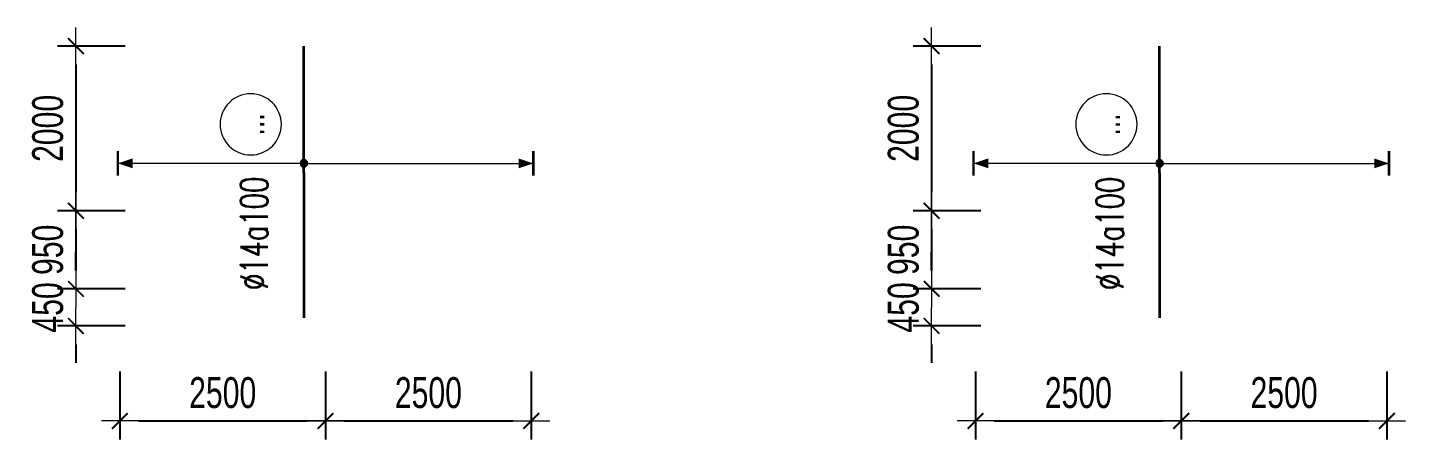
# Model space of a CAD drawing. Header units: millimetres. Extents: x 131629 to 591045, y -24154 to 44091.
# Drawn here: x 262878 to 279625, y 7071 to 12075 of the extents above; entities that cross this region are included whole.
import ezdxf
from ezdxf.enums import TextEntityAlignment as Align

# ---------------------------------------------------------------- set-up
doc = ezdxf.new("R2010")
doc.units = ezdxf.units.MM
doc.layers.get('0').update_dxf_attribs({"lineweight": 20})
doc.layers.get('Defpoints').update_dxf_attribs({"color": 151, "lineweight": 9})
for name, color, linetype, lineweight in [('NDC_S_DIM', 1, 'Continuous', 15), ('NDC_S_REBAR', 4, 'Continuous', 35), ('NDC_S_VN TEXT', 7, 'Continuous', 20)]:
    doc.layers.add(name, color=color, linetype=linetype, lineweight=lineweight)
doc.styles.add('ARIAL', font='arial.ttf', dxfattribs={"width": 0.7})
doc.styles.add('NDC_ROMANS', font='romans.shx', dxfattribs={"width": 0.7})
doc.dimstyles.new('NDC_dim_150', dxfattribs={"dimscale": 150, "dimtxt": 2.5, "dimasz": 1.5, "dimexe": 1.5, "dimexo": 2.5, "dimgap": 1, "dimtad": 1, "dimdec": 0, "dimzin": 0, "dimdsep": 46, "dimtxsty": 'ARIAL', "dimblk": 'DIMMARK', "dimcen": 0.09, "dimdle": 1.2, "dimclrd": 1, "dimclre": 1, "dimclrt": 3, "dimadec": 0, "dimazin": 0, "dimtfac": 1, "dimtdec": 0, "dimtix": 1, "dimtofl": 0, "dimtmove": 0, "dimatfit": 3, "dimfxl": 4, "dimfxlon": 1, "dimtolj": 1, "dimtzin": 0, "dimarcsym": 0})

# ---------------------------------------------------------------- blocks, each defined once
blk = doc.blocks.new('*U406')
h = blk.add_hatch(color=6)
edge = h.paths.add_edge_path()
edge.add_arc((-0.77, 0), 0.3, 0, 360)
at = {"layer": 'NDC_S_DIM', "color": 6}
for q in [(-0.77, 15.08), (-0.77, -18.59)]:
    blk.add_line((-0.77, 0), q, dxfattribs=at)
for points in [[(-1.77, 15.08, 0.2, 0.2, 0), (0.23, 15.08, 0, 0, 0)], [(-1.77, -18.59, 0.2, 0.2, 0), (0.23, -18.59, 0, 0, 0)]]:
    blk.add_lwpolyline(points, format="xyseb", dxfattribs=at)
at = {"layer": 'NDC_S_DIM'}
blk.add_circle((-3.93, 4.31), 2.48, dxfattribs=at)
at = {"layer": 'NDC_S_DIM', "color": 6}
blk.add_circle((-0.77, 0), 0.3, dxfattribs=at)
for points in [[(-1.17, 13.88), (-0.77, 15.08), (-0.37, 13.88)], [(-1.17, -17.39), (-0.77, -18.59), (-0.37, -17.39)]]:
    blk.add_solid(points, dxfattribs=at)
at = {"layer": 'NDC_S_REBAR'}
for p, q in [((0, 0), (-10.27, 0)), ((-10.27, 0), (-10.27, 0)), ((0, 0), (11.73, 0)), ((11.73, 0), (11.73, 0)), ((11.73, 0), (11.73, 0)), ((-10.27, 0), (-10.27, 0))]:
    blk.add_line(p, q, dxfattribs=at)
at = {"layer": 'NDC_S_VN TEXT', "style": 'ARIAL', "width": 0.7}
blk.add_attdef('KHT', text='', height=2.2, dxfattribs=at).set_placement((-3.93, 4.31), align=Align.MIDDLE_CENTER)
at = {"layer": 'NDC_S_VN TEXT', "color": 3, "style": 'NDC_ROMANS', "width": 0.7}
blk.add_attdef('DKT', (-0.63, 2.94), '', height=2.2, dxfattribs=at)
blk = doc.blocks.new('*U405')
h = blk.add_hatch(color=6)
edge = h.paths.add_edge_path()
edge.add_arc((-0.77, 0), 0.3, 0, 360)
at = {"layer": 'NDC_S_DIM', "color": 6}
for q in [(-0.77, 15.08), (-0.77, -18.59)]:
    blk.add_line((-0.77, 0), q, dxfattribs=at)
for points in [[(-1.77, 15.08, 0.2, 0.2, 0), (0.23, 15.08, 0, 0, 0)], [(-1.77, -18.59, 0.2, 0.2, 0), (0.23, -18.59, 0, 0, 0)]]:
    blk.add_lwpolyline(points, format="xyseb", dxfattribs=at)
at = {"layer": 'NDC_S_DIM'}
blk.add_circle((-3.93, 4.31), 2.48, dxfattribs=at)
at = {"layer": 'NDC_S_DIM', "color": 6}
blk.add_circle((-0.77, 0), 0.3, dxfattribs=at)
for points in [[(-1.17, 13.88), (-0.77, 15.08), (-0.37, 13.88)], [(-1.17, -17.39), (-0.77, -18.59), (-0.37, -17.39)]]:
    blk.add_solid(points, dxfattribs=at)
at = {"layer": 'NDC_S_REBAR'}
for p, q in [((0, 0), (-10.27, 0)), ((-10.27, 0), (-10.27, 0)), ((0, 0), (11.73, 0)), ((11.73, 0), (11.73, 0)), ((11.73, 0), (11.73, 0)), ((-10.27, 0), (-10.27, 0))]:
    blk.add_line(p, q, dxfattribs=at)
at = {"layer": 'NDC_S_VN TEXT', "style": 'ARIAL', "width": 0.7}
blk.add_attdef('KHT', text='', height=2.2, dxfattribs=at).set_placement((-3.93, 4.31), align=Align.MIDDLE_CENTER)
at = {"layer": 'NDC_S_VN TEXT', "color": 3, "style": 'NDC_ROMANS', "width": 0.7}
blk.add_attdef('DKT', (-0.63, 2.94), '', height=2.2, dxfattribs=at)
blk = doc.blocks.new('DIMMARK')
at = {"layer": 'NDC_S_DIM', "color": 1}
blk.add_line((-1.5, 0), (1, 0), dxfattribs=at)
at = {"layer": 'NDC_S_DIM', "color": 2, "const_width": 0.1}
blk.add_lwpolyline([(-0.424, -0.424), (0.424, 0.424)], dxfattribs=at)
blk = doc.blocks.new('*D254')
at = {"layer": 'Defpoints', "color": 0, "ltscale": 100, "transparency": 16777216}
for p in [(267443, 11850), (263466, 9850), (267443, 9850)]:
    blk.add_point(p, dxfattribs=at)
at = {"layer": 'NDC_S_DIM', "color": 1, "lineweight": -2, "ltscale": 100, "transparency": 16777216}
for p, q in [((264066, 11850), (263241, 11850)), ((263466, 11625), (263466, 10075)), ((264066, 9850), (263241, 9850))]:
    blk.add_line(p, q, dxfattribs=at)
at = {"layer": 'NDC_S_DIM', "color": 1, "lineweight": -2, "ltscale": 100, "transparency": 16777216, "xscale": 225, "yscale": 225, "zscale": 225}
for p, rotation in [((263466, 11850), 90), ((263466, 9850), 270)]:
    blk.add_blockref('DIMMARK', p, dxfattribs=dict(at, rotation=rotation))
at = {"layer": 'NDC_S_DIM', "color": 3, "ltscale": 100, "transparency": 16777216, "insert": (263124, 10850), "char_height": 375, "attachment_point": 5, "rotation": 90, "style": 'ARIAL'}
blk.add_mtext('\\A1;2000', dxfattribs=at)
blk = doc.blocks.new('*D255')
at = {"layer": 'Defpoints', "color": 0, "ltscale": 100, "transparency": 16777216}
for p in [(267443, 8900), (263466, 8450), (267443, 8450)]:
    blk.add_point(p, dxfattribs=at)
at = {"layer": 'NDC_S_DIM', "color": 1, "lineweight": -2, "ltscale": 100, "transparency": 16777216}
for p, q in [((263466, 9125), (263466, 9350)), ((264066, 8900), (263241, 8900)), ((264066, 8450), (263241, 8450)), ((263466, 8225), (263466, 8000))]:
    blk.add_line(p, q, dxfattribs=at)
at = {"layer": 'NDC_S_DIM', "color": 1, "lineweight": -2, "ltscale": 100, "transparency": 16777216, "xscale": 225, "yscale": 225, "zscale": 225}
for p, rotation in [((263466, 8900), 270), ((263466, 8450), 90)]:
    blk.add_blockref('DIMMARK', p, dxfattribs=dict(at, rotation=rotation))
at = {"layer": 'NDC_S_DIM', "color": 3, "ltscale": 100, "transparency": 16777216, "insert": (263124, 8675), "char_height": 375, "attachment_point": 5, "rotation": 90, "style": 'ARIAL'}
blk.add_mtext('\\A1;450', dxfattribs=at)
blk = doc.blocks.new('*D256')
at = {"layer": 'Defpoints', "color": 0, "ltscale": 100, "transparency": 16777216}
for p in [(267443, 9850), (263466, 8900), (267443, 8900)]:
    blk.add_point(p, dxfattribs=at)
at = {"layer": 'NDC_S_DIM', "color": 1, "lineweight": -2, "ltscale": 100, "transparency": 16777216}
for p, q in [((264066, 9850), (263241, 9850)), ((263466, 9625), (263466, 9125)), ((264066, 8900), (263241, 8900))]:
    blk.add_line(p, q, dxfattribs=at)
at = {"layer": 'NDC_S_DIM', "color": 1, "lineweight": -2, "ltscale": 100, "transparency": 16777216, "xscale": 225, "yscale": 225, "zscale": 225}
for p, rotation in [((263466, 9850), 90), ((263466, 8900), 270)]:
    blk.add_blockref('DIMMARK', p, dxfattribs=dict(at, rotation=rotation))
at = {"layer": 'NDC_S_DIM', "color": 3, "ltscale": 100, "transparency": 16777216, "insert": (263124, 9375), "char_height": 375, "attachment_point": 5, "rotation": 90, "style": 'ARIAL'}
blk.add_mtext('\\A1;950', dxfattribs=at)
blk = doc.blocks.new('*D257')
at = {"layer": 'Defpoints', "color": 0, "ltscale": 100, "transparency": 16777216}
for p in [(264000, 10275), (266500, 10275), (266500, 7296)]:
    blk.add_point(p, dxfattribs=at)
at = {"layer": 'NDC_S_DIM', "color": 1, "lineweight": -2, "ltscale": 100, "transparency": 16777216}
for p, q in [((264000, 7896), (264000, 7071)), ((266500, 7896), (266500, 7071)), ((264225, 7296), (266275, 7296))]:
    blk.add_line(p, q, dxfattribs=at)
at = {"layer": 'NDC_S_DIM', "color": 1, "lineweight": -2, "ltscale": 100, "transparency": 16777216, "xscale": 225, "yscale": 225, "zscale": 225, "rotation": 180}
blk.add_blockref('DIMMARK', (264000, 7296), dxfattribs=at)
at = {"layer": 'NDC_S_DIM', "color": 1, "lineweight": -2, "ltscale": 100, "transparency": 16777216, "xscale": 225, "yscale": 225, "zscale": 225}
blk.add_blockref('DIMMARK', (266500, 7296), dxfattribs=at)
at = {"layer": 'NDC_S_DIM', "color": 3, "ltscale": 100, "transparency": 16777216, "insert": (265250, 7638), "char_height": 375, "attachment_point": 5, "style": 'ARIAL'}
blk.add_mtext('\\A1;2500', dxfattribs=at)
blk = doc.blocks.new('*D258')
at = {"layer": 'Defpoints', "color": 0, "ltscale": 100, "transparency": 16777216}
for p in [(266500, 10425), (269000, 10425), (269000, 7296)]:
    blk.add_point(p, dxfattribs=at)
at = {"layer": 'NDC_S_DIM', "color": 1, "lineweight": -2, "ltscale": 100, "transparency": 16777216}
for p, q in [((266500, 7896), (266500, 7071)), ((269000, 7896), (269000, 7071)), ((266725, 7296), (268775, 7296))]:
    blk.add_line(p, q, dxfattribs=at)
at = {"layer": 'NDC_S_DIM', "color": 1, "lineweight": -2, "ltscale": 100, "transparency": 16777216, "xscale": 225, "yscale": 225, "zscale": 225, "rotation": 180}
blk.add_blockref('DIMMARK', (266500, 7296), dxfattribs=at)
at = {"layer": 'NDC_S_DIM', "color": 1, "lineweight": -2, "ltscale": 100, "transparency": 16777216, "xscale": 225, "yscale": 225, "zscale": 225}
blk.add_blockref('DIMMARK', (269000, 7296), dxfattribs=at)
at = {"layer": 'NDC_S_DIM', "color": 3, "ltscale": 100, "transparency": 16777216, "insert": (267750, 7638), "char_height": 375, "attachment_point": 5, "style": 'ARIAL'}
blk.add_mtext('\\A1;2500', dxfattribs=at)
blk = doc.blocks.new('*D259')
at = {"layer": 'Defpoints', "color": 0, "ltscale": 100, "transparency": 16777216}
for p in [(277843, 11850), (273866, 9850), (277843, 9850)]:
    blk.add_point(p, dxfattribs=at)
at = {"layer": 'NDC_S_DIM', "color": 1, "lineweight": -2, "ltscale": 100, "transparency": 16777216}
for p, q in [((274466, 11850), (273641, 11850)), ((273866, 11625), (273866, 10075)), ((274466, 9850), (273641, 9850))]:
    blk.add_line(p, q, dxfattribs=at)
at = {"layer": 'NDC_S_DIM', "color": 1, "lineweight": -2, "ltscale": 100, "transparency": 16777216, "xscale": 225, "yscale": 225, "zscale": 225}
for p, rotation in [((273866, 11850), 90), ((273866, 9850), 270)]:
    blk.add_blockref('DIMMARK', p, dxfattribs=dict(at, rotation=rotation))
at = {"layer": 'NDC_S_DIM', "color": 3, "ltscale": 100, "transparency": 16777216, "insert": (273524, 10850), "char_height": 375, "attachment_point": 5, "rotation": 90, "style": 'ARIAL'}
blk.add_mtext('\\A1;2000', dxfattribs=at)
blk = doc.blocks.new('*D260')
at = {"layer": 'Defpoints', "color": 0, "ltscale": 100, "transparency": 16777216}
for p in [(277843, 8900), (273866, 8450), (277843, 8450)]:
    blk.add_point(p, dxfattribs=at)
at = {"layer": 'NDC_S_DIM', "color": 1, "lineweight": -2, "ltscale": 100, "transparency": 16777216}
for p, q in [((273866, 9125), (273866, 9350)), ((274466, 8900), (273641, 8900)), ((274466, 8450), (273641, 8450)), ((273866, 8225), (273866, 8000))]:
    blk.add_line(p, q, dxfattribs=at)
at = {"layer": 'NDC_S_DIM', "color": 1, "lineweight": -2, "ltscale": 100, "transparency": 16777216, "xscale": 225, "yscale": 225, "zscale": 225}
for p, rotation in [((273866, 8900), 270), ((273866, 8450), 90)]:
    blk.add_blockref('DIMMARK', p, dxfattribs=dict(at, rotation=rotation))
at = {"layer": 'NDC_S_DIM', "color": 3, "ltscale": 100, "transparency": 16777216, "insert": (273524, 8675), "char_height": 375, "attachment_point": 5, "rotation": 90, "style": 'ARIAL'}
blk.add_mtext('\\A1;450', dxfattribs=at)
blk = doc.blocks.new('*D261')
at = {"layer": 'Defpoints', "color": 0, "ltscale": 100, "transparency": 16777216}
for p in [(277843, 9850), (273866, 8900), (277843, 8900)]:
    blk.add_point(p, dxfattribs=at)
at = {"layer": 'NDC_S_DIM', "color": 1, "lineweight": -2, "ltscale": 100, "transparency": 16777216}
for p, q in [((274466, 9850), (273641, 9850)), ((273866, 9625), (273866, 9125)), ((274466, 8900), (273641, 8900))]:
    blk.add_line(p, q, dxfattribs=at)
at = {"layer": 'NDC_S_DIM', "color": 1, "lineweight": -2, "ltscale": 100, "transparency": 16777216, "xscale": 225, "yscale": 225, "zscale": 225}
for p, rotation in [((273866, 9850), 90), ((273866, 8900), 270)]:
    blk.add_blockref('DIMMARK', p, dxfattribs=dict(at, rotation=rotation))
at = {"layer": 'NDC_S_DIM', "color": 3, "ltscale": 100, "transparency": 16777216, "insert": (273524, 9375), "char_height": 375, "attachment_point": 5, "rotation": 90, "style": 'ARIAL'}
blk.add_mtext('\\A1;950', dxfattribs=at)
blk = doc.blocks.new('*D262')
at = {"layer": 'Defpoints', "color": 0, "ltscale": 100, "transparency": 16777216}
for p in [(274400, 10275), (276900, 10275), (276900, 7296)]:
    blk.add_point(p, dxfattribs=at)
at = {"layer": 'NDC_S_DIM', "color": 1, "lineweight": -2, "ltscale": 100, "transparency": 16777216}
for p, q in [((274400, 7896), (274400, 7071)), ((276900, 7896), (276900, 7071)), ((274625, 7296), (276675, 7296))]:
    blk.add_line(p, q, dxfattribs=at)
at = {"layer": 'NDC_S_DIM', "color": 1, "lineweight": -2, "ltscale": 100, "transparency": 16777216, "xscale": 225, "yscale": 225, "zscale": 225, "rotation": 180}
blk.add_blockref('DIMMARK', (274400, 7296), dxfattribs=at)
at = {"layer": 'NDC_S_DIM', "color": 1, "lineweight": -2, "ltscale": 100, "transparency": 16777216, "xscale": 225, "yscale": 225, "zscale": 225}
blk.add_blockref('DIMMARK', (276900, 7296), dxfattribs=at)
at = {"layer": 'NDC_S_DIM', "color": 3, "ltscale": 100, "transparency": 16777216, "insert": (275650, 7638), "char_height": 375, "attachment_point": 5, "style": 'ARIAL'}
blk.add_mtext('\\A1;2500', dxfattribs=at)
blk = doc.blocks.new('*D263')
at = {"layer": 'Defpoints', "color": 0, "ltscale": 100, "transparency": 16777216}
for p in [(276900, 10425), (279400, 10425), (279400, 7296)]:
    blk.add_point(p, dxfattribs=at)
at = {"layer": 'NDC_S_DIM', "color": 1, "lineweight": -2, "ltscale": 100, "transparency": 16777216}
for p, q in [((276900, 7896), (276900, 7071)), ((279400, 7896), (279400, 7071)), ((277125, 7296), (279175, 7296))]:
    blk.add_line(p, q, dxfattribs=at)
at = {"layer": 'NDC_S_DIM', "color": 1, "lineweight": -2, "ltscale": 100, "transparency": 16777216, "xscale": 225, "yscale": 225, "zscale": 225, "rotation": 180}
blk.add_blockref('DIMMARK', (276900, 7296), dxfattribs=at)
at = {"layer": 'NDC_S_DIM', "color": 1, "lineweight": -2, "ltscale": 100, "transparency": 16777216, "xscale": 225, "yscale": 225, "zscale": 225}
blk.add_blockref('DIMMARK', (279400, 7296), dxfattribs=at)
at = {"layer": 'NDC_S_DIM', "color": 3, "ltscale": 100, "transparency": 16777216, "insert": (278150, 7638), "char_height": 375, "attachment_point": 5, "style": 'ARIAL'}
blk.add_mtext('\\A1;2500', dxfattribs=at)

msp = doc.modelspace()

# ---------------------------------------------------------------- block references
at = {"layer": 'NDC_S_REBAR'}
ref = msp.add_blockref('*U405', (266237.1, 10309.7), dxfattribs=dict(at, xscale=-150, yscale=150, zscale=150, rotation=90))
ref.add_attrib('KHT', '...', dxfattribs={"layer": 'NDC_S_VN TEXT', "height": 330, "rotation": 90, "style": 'ARIAL', "width": 0.7}).set_placement((265590.5, 10898.7), align=Align.MIDDLE_CENTER)
ref.add_attrib('DKT', '%%c14a100', (265796.7, 8886.9), dxfattribs={"layer": 'NDC_S_VN TEXT', "color": 3, "height": 330, "rotation": 90, "style": 'NDC_ROMANS', "width": 0.7})
ref = msp.add_blockref('*U406', (276637.1, 10309.7), dxfattribs=dict(at, xscale=-150, yscale=150, zscale=150, rotation=90))
ref.add_attrib('KHT', '...', dxfattribs={"layer": 'NDC_S_VN TEXT', "height": 330, "rotation": 90, "style": 'ARIAL', "width": 0.7}).set_placement((275990.5, 10897.4), align=Align.MIDDLE_CENTER)
ref.add_attrib('DKT', '%%c14a100', (276196.7, 8885.7), dxfattribs={"layer": 'NDC_S_VN TEXT', "color": 3, "height": 330, "rotation": 90, "style": 'NDC_ROMANS', "width": 0.7})

# ---------------------------------------------------------------- dimensions: what is measured, and where the dimension line sits
at = {"layer": 'NDC_S_DIM', "ltscale": 100}
for p1, p2, distance, picture, middle in [((267443.2, 11850), (267443.2, 9850), -3977.5, '*D254', (263124.2, 10850)), ((277843.2, 11850), (277843.2, 9850), -3977.5, '*D259', (273524.2, 10850)), ((266500, 10425.3), (269000, 10425.3), -3128.9, '*D258', (267750, 7637.8)), ((276900, 10425.3), (279400, 10425.3), -3128.9, '*D263', (278150, 7637.8)), ((264000, 10275.3), (266500, 10275.3), -2978.9, '*D257', (265250, 7637.8)), ((274400, 10275.3), (276900, 10275.3), -2978.9, '*D262', (275650, 7637.8)), ((267443.2, 9850), (267443.2, 8900), -3977.5, '*D256', (263124.2, 9375)), ((277843.2, 9850), (277843.2, 8900), -3977.5, '*D261', (273524.2, 9375)), ((267443.2, 8900), (267443.2, 8450), -3977.5, '*D255', (263124.2, 8675)), ((277843.2, 8900), (277843.2, 8450), -3977.5, '*D260', (273524.2, 8675))]:
    dim = msp.add_aligned_dim(p1=p1, p2=p2, distance=distance, dimstyle='NDC_dim_150', dxfattribs=at)
    dim.commit()
    dim.dimension.update_dxf_attribs({"geometry": picture, "text_midpoint": middle})

doc.saveas('drawing.dxf')
